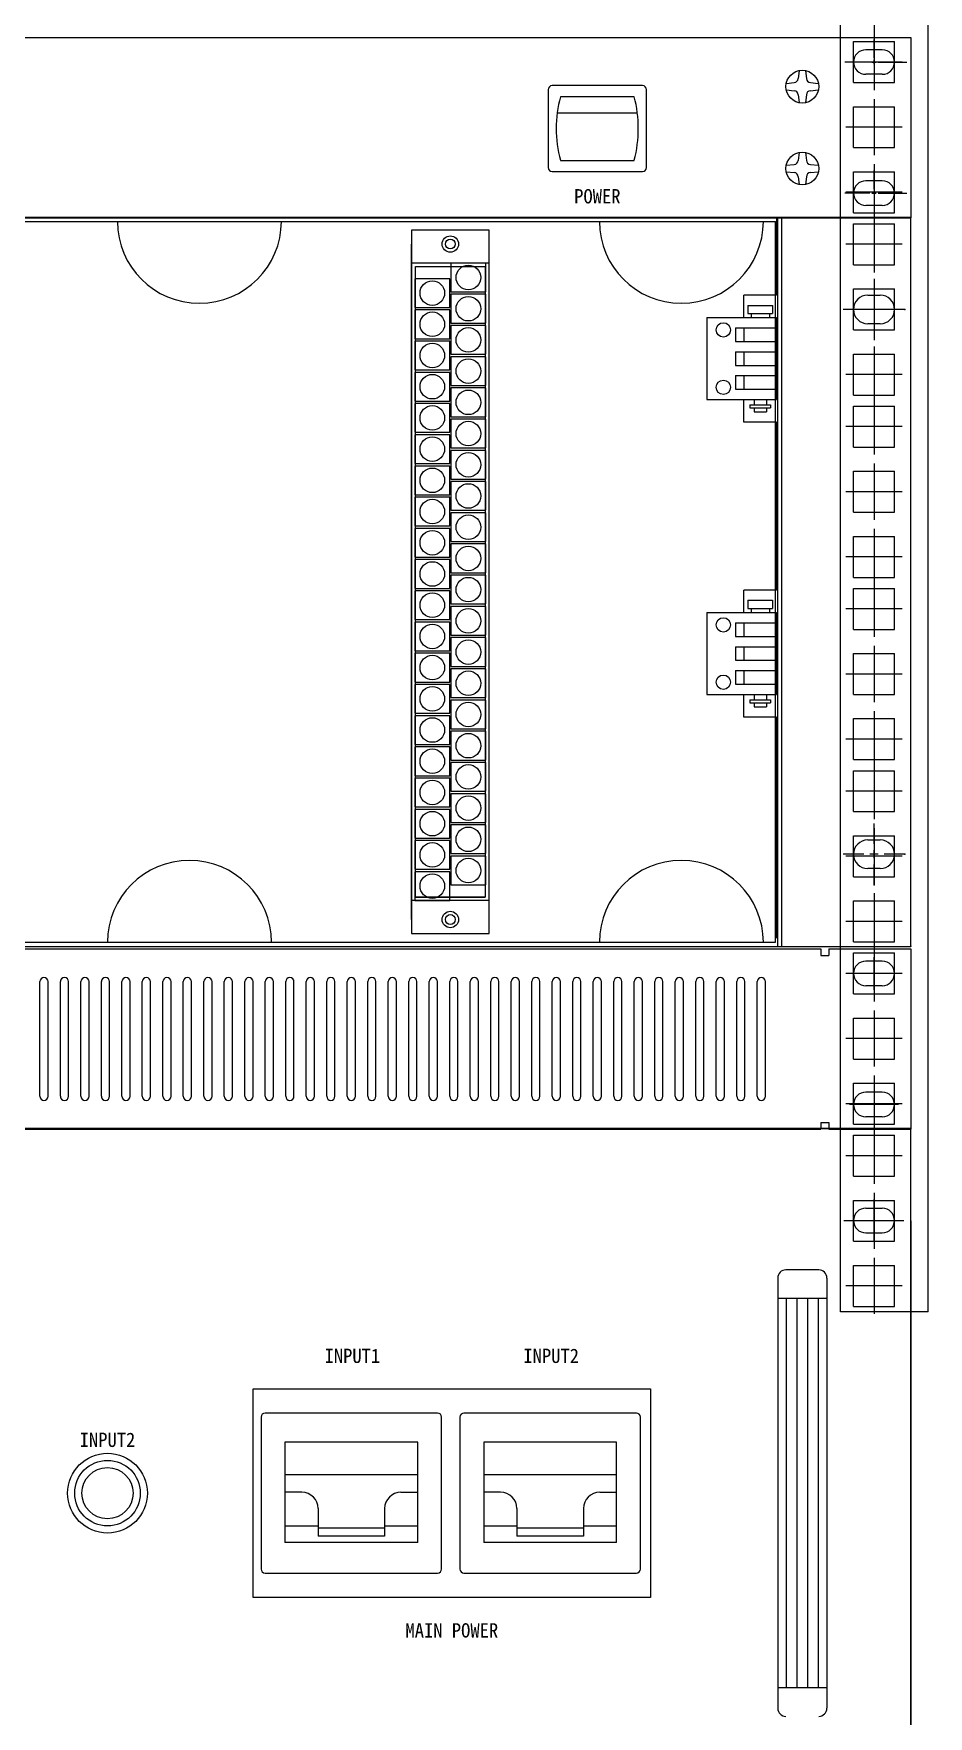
# Model space of a CAD drawing. Header units: millimetres. Extents: x 0 to 841, y 0 to 594.
# Drawn here: x 199.87 to 210.78, y 125.27 to 145.81 of the extents above; entities that cross this region are included whole.
import ezdxf
from ezdxf.enums import TextEntityAlignment as Align

# ---------------------------------------------------------------- set-up
doc = ezdxf.new("R2010")
doc.units = ezdxf.units.MM
doc.header["$LTSCALE"] = 10
doc.linetypes.add('H1', pattern=[4, 3, -1])
doc.layers.add('LINE06', color=9, linetype='Continuous')
doc.styles.get("Standard").update_dxf_attribs({"font": 'GulimChe.ttf'})

msp = doc.modelspace()

# ---------------------------------------------------------------- linework, layer by layer
at = {"layer": 'LINE06'}
for p, q in [((209.708, 130.211), (209.708, 223.661)), ((210.778, 130.211), (210.778, 223.661)), ((210.116, 146.446), (210.116, 145.761)), ((186.416, 145.768), (210.566, 145.768)), ((209.866, 145.218), (209.866, 145.718)), ((209.866, 145.718), (210.366, 145.718)), ((210.116, 145.811), (210.116, 145.126)), ((210.116, 145.519), (210.116, 145.744)), ((210.366, 145.218), (210.366, 145.718)), ((210.566, 145.768), (210.566, 143.568)), ((210.066, 145.468), (209.76, 145.468)), ((210.458, 145.468), (209.774, 145.468)), ((210.216, 145.618), (210.016, 145.618)), ((210.091, 145.468), (210.141, 145.468)), ((210.116, 145.443), (210.116, 145.493)), ((210.166, 145.468), (210.518, 145.468)), ((209.047, 145.208), (209.141, 145.218)), ((209.201, 145.362), (209.191, 145.268)), ((209.281, 145.362), (209.291, 145.268)), ((209.341, 145.218), (209.434, 145.208)), ((209.866, 145.218), (210.366, 145.218)), ((210.216, 145.318), (210.016, 145.318)), ((210.116, 145.418), (210.116, 145.193)), ((206.141, 145.131), (206.141, 144.181)), ((207.291, 145.181), (206.191, 145.181)), ((207.191, 145.043), (206.291, 145.043)), ((207.341, 144.181), (207.341, 145.131)), ((209.047, 145.128), (209.141, 145.118)), ((209.191, 145.068), (209.201, 144.975)), ((209.291, 145.068), (209.281, 144.975)), ((209.341, 145.118), (209.434, 145.128)), ((210.116, 145.016), (210.116, 144.331)), ((207.229, 144.843), (206.252, 144.843)), ((209.866, 144.423), (209.866, 144.923)), ((209.866, 144.923), (210.366, 144.923)), ((210.366, 144.423), (210.366, 144.923)), ((210.458, 144.673), (209.774, 144.673)), ((209.866, 144.423), (210.366, 144.423)), ((206.291, 144.268), (207.191, 144.268)), ((209.047, 144.208), (209.141, 144.218)), ((209.201, 144.362), (209.191, 144.268)), ((209.281, 144.362), (209.291, 144.268)), ((209.341, 144.218), (209.434, 144.208)), ((210.116, 144.221), (210.116, 143.536)), ((206.191, 144.131), (207.291, 144.131)), ((209.047, 144.128), (209.141, 144.118)), ((209.191, 144.068), (209.201, 143.975)), ((209.291, 144.068), (209.281, 143.975)), ((209.341, 144.118), (209.434, 144.128)), ((209.866, 143.628), (209.866, 144.128)), ((209.866, 144.128), (210.366, 144.128)), ((210.216, 144.018), (210.016, 144.018)), ((210.116, 143.918), (210.116, 144.143)), ((210.366, 143.628), (210.366, 144.128)), ((210.066, 143.868), (209.76, 143.868)), ((210.458, 143.878), (209.774, 143.878)), ((210.091, 143.868), (210.141, 143.868)), ((210.116, 143.893), (210.116, 143.843)), ((210.116, 143.818), (210.116, 143.593)), ((210.166, 143.868), (210.518, 143.868)), ((209.866, 143.628), (210.366, 143.628)), ((210.216, 143.718), (210.016, 143.718)), ((210.116, 143.586), (210.116, 142.901)), ((186.416, 143.573), (210.566, 143.573)), ((186.416, 143.568), (210.566, 143.568)), ((188.066, 143.523), (208.916, 143.523)), ((208.916, 134.723), (208.916, 143.523)), ((208.928, 143.573), (208.928, 142.623)), ((209.866, 142.993), (209.866, 143.493)), ((209.866, 143.493), (210.366, 143.493)), ((210.366, 142.993), (210.366, 143.493)), ((204.473, 135.001), (204.473, 143.246)), ((205.423, 135.001), (205.423, 143.246)), ((210.458, 143.243), (209.774, 143.243)), ((205.423, 143.014), (204.473, 143.014)), ((204.523, 142.973), (205.373, 142.973)), ((209.866, 142.993), (210.366, 142.993)), ((210.116, 142.823), (210.116, 142.573)), ((210.116, 142.791), (210.116, 142.106)), ((204.954, 142.663), (204.942, 142.663)), ((208.928, 142.623), (208.528, 142.623)), ((209.866, 142.198), (209.866, 142.698)), ((209.866, 142.698), (210.366, 142.698)), ((210.366, 142.198), (210.366, 142.698)), ((208.078, 142.348), (208.928, 142.348)), ((208.078, 142.348), (208.078, 141.348)), ((208.578, 142.498), (208.578, 142.398)), ((208.578, 142.498), (208.878, 142.498)), ((208.578, 142.398), (208.878, 142.398)), ((208.616, 142.398), (208.616, 142.348)), ((208.841, 142.398), (208.841, 142.348)), ((208.878, 142.498), (208.878, 142.398)), ((208.928, 142.348), (208.928, 141.348)), ((209.866, 142.448), (209.741, 142.448)), ((210.458, 142.448), (209.774, 142.448)), ((209.991, 142.448), (209.866, 142.448)), ((210.166, 142.448), (210.066, 142.448)), ((210.116, 142.498), (210.116, 142.398)), ((210.491, 142.448), (210.241, 142.448)), ((208.428, 142.223), (208.428, 142.056)), ((208.428, 142.223), (208.928, 142.223)), ((208.528, 142.223), (208.528, 142.056)), ((209.866, 142.198), (210.366, 142.198)), ((210.116, 142.323), (210.116, 142.073)), ((208.428, 142.056), (208.928, 142.056)), ((210.116, 141.996), (210.116, 141.311)), ((208.428, 141.931), (208.428, 141.765)), ((208.428, 141.931), (208.928, 141.931)), ((208.428, 141.765), (208.928, 141.765)), ((208.528, 141.931), (208.528, 141.765)), ((209.866, 141.403), (209.866, 141.903)), ((209.866, 141.903), (210.366, 141.903)), ((210.366, 141.403), (210.366, 141.903)), ((208.428, 141.64), (208.928, 141.64)), ((208.428, 141.64), (208.428, 141.473)), ((208.528, 141.64), (208.528, 141.473)), ((210.458, 141.653), (209.774, 141.653)), ((208.078, 141.348), (208.928, 141.348)), ((208.428, 141.473), (208.928, 141.473)), ((208.653, 141.348), (208.653, 141.283)), ((208.803, 141.348), (208.803, 141.283)), ((209.866, 141.403), (210.366, 141.403)), ((210.116, 141.361), (210.116, 140.676)), ((208.603, 141.283), (208.603, 141.248)), ((208.603, 141.283), (208.853, 141.283)), ((208.603, 141.248), (208.853, 141.248)), ((208.653, 141.248), (208.653, 141.198)), ((208.653, 141.198), (208.803, 141.198)), ((208.803, 141.248), (208.803, 141.198)), ((208.853, 141.283), (208.853, 141.248)), ((209.866, 140.768), (209.866, 141.268)), ((209.866, 141.268), (210.366, 141.268)), ((210.366, 140.768), (210.366, 141.268)), ((208.928, 141.073), (208.528, 141.073)), ((208.928, 141.073), (208.928, 139.023)), ((210.458, 141.018), (209.774, 141.018)), ((209.866, 140.768), (210.366, 140.768)), ((210.116, 140.566), (210.116, 139.881)), ((209.866, 139.973), (209.866, 140.473)), ((209.866, 140.473), (210.366, 140.473)), ((210.366, 139.973), (210.366, 140.473)), ((210.458, 140.223), (209.774, 140.223)), ((209.866, 139.973), (210.366, 139.973)), ((209.866, 139.178), (209.866, 139.678)), ((209.866, 139.678), (210.366, 139.678)), ((210.116, 139.771), (210.116, 139.086)), ((210.366, 139.178), (210.366, 139.678)), ((210.458, 139.428), (209.774, 139.428)), ((209.866, 139.178), (210.366, 139.178)), ((210.116, 139.136), (210.116, 138.451)), ((208.928, 139.023), (208.528, 139.023)), ((208.578, 138.898), (208.578, 138.798)), ((208.578, 138.898), (208.878, 138.898)), ((208.878, 138.898), (208.878, 138.798)), ((209.866, 138.543), (209.866, 139.043)), ((209.866, 139.043), (210.366, 139.043)), ((210.366, 138.543), (210.366, 139.043)), ((208.078, 138.748), (208.928, 138.748)), ((208.078, 138.748), (208.078, 137.748)), ((208.578, 138.798), (208.878, 138.798)), ((208.616, 138.798), (208.616, 138.748)), ((208.841, 138.798), (208.841, 138.748)), ((208.928, 138.748), (208.928, 137.748)), ((210.458, 138.793), (209.774, 138.793)), ((208.428, 138.623), (208.428, 138.456)), ((208.428, 138.623), (208.928, 138.623)), ((208.428, 138.456), (208.928, 138.456)), ((208.528, 138.623), (208.528, 138.456)), ((209.866, 138.543), (210.366, 138.543)), ((208.428, 138.331), (208.428, 138.165)), ((208.428, 138.331), (208.928, 138.331)), ((208.528, 138.331), (208.528, 138.165)), ((209.866, 137.748), (209.866, 138.248)), ((209.866, 138.248), (210.366, 138.248)), ((210.116, 138.341), (210.116, 137.656)), ((210.366, 137.748), (210.366, 138.248)), ((208.428, 138.165), (208.928, 138.165)), ((208.428, 138.04), (208.428, 137.873)), ((208.428, 138.04), (208.928, 138.04)), ((208.528, 138.04), (208.528, 137.873)), ((208.428, 137.873), (208.928, 137.873)), ((210.458, 137.998), (209.774, 137.998)), ((208.078, 137.748), (208.928, 137.748)), ((208.603, 137.683), (208.603, 137.648)), ((208.603, 137.683), (208.853, 137.683)), ((208.603, 137.648), (208.853, 137.648)), ((208.653, 137.748), (208.653, 137.683)), ((208.653, 137.648), (208.653, 137.598)), ((208.803, 137.748), (208.803, 137.683)), ((208.803, 137.648), (208.803, 137.598)), ((208.853, 137.683), (208.853, 137.648)), ((209.866, 137.748), (210.366, 137.748)), ((208.928, 137.473), (208.528, 137.473)), ((208.653, 137.598), (208.803, 137.598)), ((208.928, 137.473), (208.928, 134.773)), ((209.866, 136.953), (209.866, 137.453)), ((209.866, 137.453), (210.366, 137.453)), ((210.116, 137.546), (210.116, 136.861)), ((210.366, 136.953), (210.366, 137.453)), ((210.458, 137.203), (209.774, 137.203)), ((209.866, 136.953), (210.366, 136.953)), ((209.866, 136.318), (209.866, 136.818)), ((209.866, 136.818), (210.366, 136.818)), ((210.116, 136.911), (210.116, 136.226)), ((210.366, 136.318), (210.366, 136.818)), ((210.458, 136.568), (209.774, 136.568)), ((209.866, 136.318), (210.366, 136.318)), ((209.866, 135.523), (209.866, 136.023)), ((209.866, 136.023), (210.366, 136.023)), ((210.116, 135.923), (210.116, 136.173)), ((210.116, 136.116), (210.116, 135.431)), ((210.366, 135.523), (210.366, 136.023)), ((209.866, 135.798), (209.741, 135.798)), ((210.458, 135.773), (209.774, 135.773)), ((209.991, 135.798), (209.866, 135.798)), ((210.166, 135.798), (210.066, 135.798)), ((210.116, 135.748), (210.116, 135.848)), ((210.491, 135.798), (210.241, 135.798)), ((210.116, 135.423), (210.116, 135.673)), ((209.866, 135.523), (210.366, 135.523)), ((205.423, 135.233), (204.473, 135.233)), ((204.523, 135.273), (205.373, 135.273)), ((209.866, 134.728), (209.866, 135.228)), ((209.866, 135.228), (210.366, 135.228)), ((210.116, 135.321), (210.116, 134.636)), ((210.366, 134.728), (210.366, 135.228)), ((210.458, 134.978), (209.774, 134.978)), ((186.416, 134.673), (210.566, 134.673)), ((187.516, 134.643), (209.466, 134.643)), ((188.066, 134.723), (208.916, 134.723)), ((209.466, 134.643), (209.466, 134.563)), ((209.466, 134.563), (209.566, 134.563)), ((209.566, 134.643), (209.566, 134.563)), ((209.566, 134.643), (210.566, 134.643)), ((209.866, 134.728), (210.366, 134.728)), ((209.866, 134.093), (209.866, 134.593)), ((209.866, 134.593), (210.366, 134.593)), ((210.116, 134.686), (210.116, 134.001)), ((210.116, 134.143), (210.116, 134.543)), ((210.366, 134.093), (210.366, 134.593)), ((210.566, 134.643), (210.566, 132.443)), ((210.458, 134.343), (209.774, 134.343)), ((210.416, 134.343), (209.816, 134.343)), ((210.216, 134.493), (210.016, 134.493)), ((199.941, 132.843), (199.941, 134.243)), ((200.041, 132.843), (200.041, 134.243)), ((200.191, 132.843), (200.191, 134.243)), ((200.291, 132.843), (200.291, 134.243)), ((200.441, 132.843), (200.441, 134.243)), ((200.541, 132.843), (200.541, 134.243)), ((200.691, 132.843), (200.691, 134.243)), ((200.791, 132.843), (200.791, 134.243)), ((200.941, 132.843), (200.941, 134.243)), ((201.041, 132.843), (201.041, 134.243)), ((201.191, 132.843), (201.191, 134.243)), ((201.291, 132.843), (201.291, 134.243)), ((201.441, 132.843), (201.441, 134.243)), ((201.541, 132.843), (201.541, 134.243)), ((201.691, 132.843), (201.691, 134.243)), ((201.791, 132.843), (201.791, 134.243)), ((201.941, 132.843), (201.941, 134.243)), ((202.041, 132.843), (202.041, 134.243)), ((202.191, 132.843), (202.191, 134.243)), ((202.291, 132.843), (202.291, 134.243)), ((202.441, 132.843), (202.441, 134.243)), ((202.541, 132.843), (202.541, 134.243)), ((202.691, 132.843), (202.691, 134.243)), ((202.791, 132.843), (202.791, 134.243)), ((202.941, 132.843), (202.941, 134.243)), ((203.041, 132.843), (203.041, 134.243)), ((203.191, 132.843), (203.191, 134.243)), ((203.291, 132.843), (203.291, 134.243)), ((203.441, 132.843), (203.441, 134.243)), ((203.541, 132.843), (203.541, 134.243)), ((203.691, 132.843), (203.691, 134.243)), ((203.791, 132.843), (203.791, 134.243)), ((203.941, 132.843), (203.941, 134.243)), ((204.041, 132.843), (204.041, 134.243)), ((204.191, 132.843), (204.191, 134.243)), ((204.291, 132.843), (204.291, 134.243)), ((204.441, 132.843), (204.441, 134.243)), ((204.541, 132.843), (204.541, 134.243)), ((204.691, 132.843), (204.691, 134.243)), ((204.791, 132.843), (204.791, 134.243)), ((204.941, 132.843), (204.941, 134.243)), ((205.041, 132.843), (205.041, 134.243)), ((205.191, 132.843), (205.191, 134.243)), ((205.291, 132.843), (205.291, 134.243)), ((205.441, 132.843), (205.441, 134.243)), ((205.541, 132.843), (205.541, 134.243)), ((205.691, 132.843), (205.691, 134.243)), ((205.791, 132.843), (205.791, 134.243)), ((205.941, 132.843), (205.941, 134.243)), ((206.041, 132.843), (206.041, 134.243)), ((206.191, 132.843), (206.191, 134.243)), ((206.291, 132.843), (206.291, 134.243)), ((206.441, 132.843), (206.441, 134.243)), ((206.541, 132.843), (206.541, 134.243)), ((206.691, 132.843), (206.691, 134.243)), ((206.791, 132.843), (206.791, 134.243)), ((206.941, 132.843), (206.941, 134.243)), ((207.041, 132.843), (207.041, 134.243)), ((207.191, 132.843), (207.191, 134.243)), ((207.291, 132.843), (207.291, 134.243)), ((207.441, 132.843), (207.441, 134.243)), ((207.541, 132.843), (207.541, 134.243)), ((207.691, 132.843), (207.691, 134.243)), ((207.791, 132.843), (207.791, 134.243)), ((207.941, 132.843), (207.941, 134.243)), ((208.041, 132.843), (208.041, 134.243)), ((208.191, 132.843), (208.191, 134.243)), ((208.291, 132.843), (208.291, 134.243)), ((208.441, 132.843), (208.441, 134.243)), ((208.541, 132.843), (208.541, 134.243)), ((208.691, 132.843), (208.691, 134.243)), ((208.791, 132.843), (208.791, 134.243)), ((210.216, 134.193), (210.016, 134.193)), ((209.866, 134.093), (210.366, 134.093)), ((209.866, 133.298), (209.866, 133.798)), ((209.866, 133.798), (210.366, 133.798)), ((210.116, 133.891), (210.116, 133.206)), ((210.366, 133.298), (210.366, 133.798)), ((210.458, 133.548), (209.774, 133.548)), ((209.866, 133.298), (210.366, 133.298)), ((209.866, 132.503), (209.866, 133.003)), ((209.866, 133.003), (210.366, 133.003)), ((210.116, 133.096), (210.116, 132.411)), ((210.116, 132.943), (210.116, 132.543)), ((210.366, 132.503), (210.366, 133.003)), ((210.458, 132.753), (209.774, 132.753)), ((210.416, 132.743), (209.816, 132.743)), ((210.216, 132.893), (210.016, 132.893)), ((209.466, 132.523), (209.466, 132.443)), ((209.466, 132.523), (209.566, 132.523)), ((209.566, 132.523), (209.566, 132.443)), ((209.866, 132.503), (210.366, 132.503)), ((210.216, 132.593), (210.016, 132.593)), ((210.566, 132.449), (186.416, 132.449)), ((186.416, 132.449), (210.566, 132.449)), ((187.516, 132.443), (209.466, 132.443)), ((209.566, 132.443), (210.566, 132.443)), ((209.866, 131.868), (209.866, 132.368)), ((209.866, 132.368), (210.366, 132.368)), ((210.116, 132.461), (210.116, 131.776)), ((210.366, 131.868), (210.366, 132.368)), ((210.566, 123.549), (210.566, 132.449)), ((210.458, 132.118), (209.774, 132.118)), ((209.866, 131.868), (210.366, 131.868)), ((210.116, 131.666), (210.116, 130.981)), ((209.866, 131.073), (209.866, 131.573)), ((209.866, 131.573), (210.366, 131.573)), ((210.016, 131.477), (210.216, 131.477)), ((210.116, 131.066), (210.116, 131.583)), ((210.366, 131.073), (210.366, 131.573)), ((209.747, 131.327), (210.478, 131.327)), ((210.458, 131.323), (209.774, 131.323)), ((210.566, 131.324), (210.566, 124.674)), ((209.866, 131.073), (210.366, 131.073)), ((210.016, 131.177), (210.216, 131.177)), ((210.116, 130.871), (210.116, 130.186)), ((209.441, 130.724), (209.041, 130.724)), ((209.866, 130.278), (209.866, 130.778)), ((209.866, 130.778), (210.366, 130.778)), ((210.366, 130.278), (210.366, 130.778)), ((208.941, 130.624), (208.941, 125.374)), ((209.541, 130.624), (209.541, 125.374)), ((210.458, 130.528), (209.774, 130.528)), ((209.541, 130.374), (208.941, 130.374)), ((209.046, 130.374), (209.046, 125.624)), ((209.176, 130.374), (209.176, 125.624)), ((209.306, 130.374), (209.306, 125.624)), ((209.436, 130.374), (209.436, 125.624)), ((209.866, 130.278), (210.366, 130.278)), ((210.778, 130.211), (209.708, 130.211)), ((202.541, 126.724), (202.541, 129.274)), ((202.541, 129.274), (207.391, 129.274)), ((207.391, 129.274), (207.391, 126.724)), ((202.639, 128.926), (202.639, 127.073)), ((204.792, 128.976), (202.689, 128.976)), ((204.842, 127.073), (204.842, 128.926)), ((205.064, 128.926), (205.064, 127.073)), ((207.217, 128.976), (205.114, 128.976)), ((207.267, 127.073), (207.267, 128.926)), ((204.55, 128.622), (202.931, 128.622)), ((202.931, 128.622), (202.931, 127.572)), ((204.55, 127.572), (204.55, 128.622)), ((206.975, 128.622), (205.356, 128.622)), ((205.356, 128.622), (205.356, 127.572)), ((206.975, 127.572), (206.975, 128.622)), ((202.931, 128.447), (202.931, 127.397)), ((204.55, 127.397), (204.55, 128.447)), ((205.356, 128.447), (205.356, 127.397)), ((206.975, 127.397), (206.975, 128.447)), ((204.55, 128.222), (202.931, 128.222)), ((206.975, 128.222), (205.356, 128.222)), ((203.136, 128.01), (202.931, 128.01)), ((204.346, 128.01), (204.55, 128.01)), ((205.561, 128.01), (205.356, 128.01)), ((206.771, 128.01), (206.975, 128.01)), ((203.336, 127.81), (203.336, 127.472)), ((204.146, 127.81), (204.146, 127.472)), ((205.761, 127.81), (205.761, 127.472)), ((206.571, 127.81), (206.571, 127.472)), ((203.336, 127.597), (202.931, 127.597)), ((204.146, 127.572), (203.336, 127.572)), ((204.55, 127.597), (204.146, 127.597)), ((205.761, 127.597), (205.356, 127.597)), ((206.571, 127.572), (205.761, 127.572)), ((206.975, 127.597), (206.571, 127.597)), ((204.55, 127.397), (202.931, 127.397)), ((204.146, 127.472), (203.336, 127.472)), ((206.975, 127.397), (205.356, 127.397)), ((206.571, 127.472), (205.761, 127.472)), ((202.689, 127.023), (204.792, 127.023)), ((205.114, 127.023), (207.217, 127.023)), ((207.391, 126.724), (202.541, 126.724)), ((209.541, 125.624), (208.941, 125.624))]:
    msp.add_line(p, q, dxfattribs=at)
at = {"layer": 'LINE06', "linetype": 'Continuous'}
for p, q in [((208.941, 134.674), (208.941, 143.573)), ((210.566, 134.673), (210.566, 143.573)), ((208.528, 142.348), (208.528, 142.623)), ((208.928, 142.623), (208.528, 142.623)), ((210.041, 142.623), (210.191, 142.623)), ((210.191, 142.273), (210.041, 142.273)), ((208.528, 141.073), (208.528, 141.348)), ((208.928, 141.073), (208.528, 141.073)), ((208.528, 138.748), (208.528, 139.023)), ((208.528, 137.473), (208.528, 137.748)), ((210.041, 135.973), (210.191, 135.973)), ((210.191, 135.623), (210.041, 135.623))]:
    msp.add_line(p, q, dxfattribs=at)
at = {"layer": 'LINE06', "linetype": 'H1'}
msp.add_line((208.991, 134.674), (208.991, 143.573), dxfattribs=at)
at = {"layer": 'LINE06'}
for points in [[(204.473, 134.831), (205.423, 134.831), (205.423, 143.416), (204.473, 143.416)], [(204.523, 142.973), (205.373, 142.973), (205.373, 135.273), (204.523, 135.273)], [(205.382, 142.663), (205.382, 143.014), (204.954, 143.014), (204.954, 142.663)], [(204.942, 142.472), (204.942, 142.823), (204.514, 142.823), (204.514, 142.472)], [(205.382, 142.282), (205.382, 142.633), (204.954, 142.633), (204.954, 142.282)], [(204.942, 142.091), (204.942, 142.442), (204.514, 142.442), (204.514, 142.091)], [(205.382, 141.901), (205.382, 142.252), (204.954, 142.252), (204.954, 141.901)], [(204.942, 141.71), (204.942, 142.061), (204.514, 142.061), (204.514, 141.71)], [(205.382, 141.52), (205.382, 141.871), (204.954, 141.871), (204.954, 141.52)], [(204.942, 141.329), (204.942, 141.68), (204.514, 141.68), (204.514, 141.329)], [(205.382, 141.139), (205.382, 141.49), (204.954, 141.49), (204.954, 141.139)], [(204.942, 140.948), (204.942, 141.299), (204.514, 141.299), (204.514, 140.948)], [(204.942, 140.567), (204.942, 140.918), (204.514, 140.918), (204.514, 140.567)], [(205.382, 140.758), (205.382, 141.109), (204.954, 141.109), (204.954, 140.758)], [(205.382, 140.377), (205.382, 140.728), (204.954, 140.728), (204.954, 140.377)], [(204.942, 140.186), (204.942, 140.537), (204.514, 140.537), (204.514, 140.186)], [(205.382, 139.996), (205.382, 140.347), (204.954, 140.347), (204.954, 139.996)], [(204.942, 139.805), (204.942, 140.156), (204.514, 140.156), (204.514, 139.805)], [(205.382, 139.615), (205.382, 139.966), (204.954, 139.966), (204.954, 139.615)], [(204.942, 139.424), (204.942, 139.775), (204.514, 139.775), (204.514, 139.424)], [(205.382, 139.234), (205.382, 139.585), (204.954, 139.585), (204.954, 139.234)], [(204.942, 139.043), (204.942, 139.394), (204.514, 139.394), (204.514, 139.043)], [(205.382, 138.853), (205.382, 139.204), (204.954, 139.204), (204.954, 138.853)], [(204.942, 138.662), (204.942, 139.013), (204.514, 139.013), (204.514, 138.662)], [(205.382, 138.472), (205.382, 138.823), (204.954, 138.823), (204.954, 138.472)], [(204.942, 138.281), (204.942, 138.632), (204.514, 138.632), (204.514, 138.281)], [(205.382, 138.091), (205.382, 138.442), (204.954, 138.442), (204.954, 138.091)], [(204.942, 137.9), (204.942, 138.251), (204.514, 138.251), (204.514, 137.9)], [(205.382, 137.71), (205.382, 138.061), (204.954, 138.061), (204.954, 137.71)], [(204.942, 137.519), (204.942, 137.87), (204.514, 137.87), (204.514, 137.519)], [(205.382, 137.329), (205.382, 137.68), (204.954, 137.68), (204.954, 137.329)], [(204.942, 137.138), (204.942, 137.489), (204.514, 137.489), (204.514, 137.138)], [(205.382, 136.948), (205.382, 137.299), (204.954, 137.299), (204.954, 136.948)], [(204.942, 136.757), (204.942, 137.108), (204.514, 137.108), (204.514, 136.757)], [(205.382, 136.567), (205.382, 136.918), (204.954, 136.918), (204.954, 136.567)], [(204.942, 136.376), (204.942, 136.727), (204.514, 136.727), (204.514, 136.376)], [(205.382, 136.186), (205.382, 136.537), (204.954, 136.537), (204.954, 136.186)], [(204.942, 135.995), (204.942, 136.346), (204.514, 136.346), (204.514, 135.995)], [(205.382, 135.805), (205.382, 136.156), (204.954, 136.156), (204.954, 135.805)], [(204.942, 135.614), (204.942, 135.965), (204.514, 135.965), (204.514, 135.614)], [(205.382, 135.424), (205.382, 135.775), (204.954, 135.775), (204.954, 135.424)], [(204.942, 135.233), (204.942, 135.584), (204.514, 135.584), (204.514, 135.233)]]:
    msp.add_lwpolyline(points, close=True, dxfattribs=at)
for centre, radius in [((209.241, 145.168), 0.2), ((209.241, 144.168), 0.2), ((204.948, 143.246), 0.1), ((204.948, 143.246), 0.06), ((205.168, 142.838), 0.15), ((204.728, 142.648), 0.15), ((205.168, 142.457), 0.15), ((204.728, 142.267), 0.15), ((205.168, 142.076), 0.15), ((208.278, 142.198), 0.0875), ((204.728, 141.886), 0.15), ((205.168, 141.695), 0.15), ((204.728, 141.505), 0.15), ((208.278, 141.498), 0.0875), ((205.168, 141.314), 0.15), ((204.728, 141.124), 0.15), ((205.168, 140.933), 0.15), ((204.728, 140.743), 0.15), ((205.168, 140.552), 0.15), ((204.728, 140.362), 0.15), ((205.168, 140.171), 0.15), ((204.728, 139.981), 0.15), ((205.168, 139.79), 0.15), ((204.728, 139.6), 0.15), ((205.168, 139.409), 0.15), ((204.728, 139.219), 0.15), ((205.168, 139.028), 0.15), ((204.728, 138.838), 0.15), ((205.168, 138.647), 0.15), ((208.278, 138.598), 0.0875), ((204.728, 138.457), 0.15), ((205.168, 138.266), 0.15), ((204.728, 138.076), 0.15), ((205.168, 137.885), 0.15), ((204.728, 137.695), 0.15), ((208.278, 137.898), 0.0875), ((205.168, 137.504), 0.15), ((204.728, 137.314), 0.15), ((205.168, 137.123), 0.15), ((204.728, 136.933), 0.15), ((205.168, 136.742), 0.15), ((204.728, 136.552), 0.15), ((205.168, 136.361), 0.15), ((204.728, 136.171), 0.15), ((205.168, 135.98), 0.15), ((204.728, 135.79), 0.15), ((205.168, 135.599), 0.15), ((204.728, 135.409), 0.15), ((204.948, 135.001), 0.1), ((204.948, 135.001), 0.06), ((200.766, 127.999), 0.487), ((200.766, 127.999), 0.4), ((200.766, 127.999), 0.312)]:
    msp.add_circle(centre, radius, dxfattribs=at)
for centre, radius, start, end in [((210.016, 145.468), 0.15, 90, 270), ((210.216, 145.468), 0.15, 270, 90), ((209.141, 145.268), 0.05, 270, 0), ((209.341, 145.268), 0.05, 180, 270), ((206.191, 145.131), 0.05, 90, 180), ((207.767, 144.656), 1.527, 165.2952, 194.7048), ((205.714, 144.656), 1.527, 345.2952, 14.7048), ((207.291, 145.131), 0.05, 0, 90), ((209.141, 145.068), 0.05, 0, 90), ((209.341, 145.068), 0.05, 90, 180), ((209.141, 144.268), 0.05, 270, 0), ((209.341, 144.268), 0.05, 180, 270), ((206.191, 144.181), 0.05, 180, 270), ((207.291, 144.181), 0.05, 270, 0), ((209.141, 144.068), 0.05, 0, 90), ((209.341, 144.068), 0.05, 90, 180), ((210.016, 143.868), 0.15, 90, 270), ((210.216, 143.868), 0.15, 270, 90), ((201.887, 143.523), 1, 180, 0), ((207.766, 143.523), 1, 180, 0), ((201.766, 134.723), 1, 0, 180), ((207.766, 134.723), 1, 0, 180), ((210.016, 134.343), 0.15, 90, 270), ((210.216, 134.343), 0.15, 270, 90), ((199.991, 134.243), 0.05, 0, 180), ((200.241, 134.243), 0.05, 0, 180), ((200.491, 134.243), 0.05, 0, 180), ((200.741, 134.243), 0.05, 0, 180), ((200.991, 134.243), 0.05, 0, 180), ((201.241, 134.243), 0.05, 0, 180), ((201.491, 134.243), 0.05, 0, 180), ((201.741, 134.243), 0.05, 0, 180), ((201.991, 134.243), 0.05, 0, 180), ((202.241, 134.243), 0.05, 0, 180), ((202.491, 134.243), 0.05, 0, 180), ((202.741, 134.243), 0.05, 0, 180), ((202.991, 134.243), 0.05, 0, 180), ((203.241, 134.243), 0.05, 0, 180), ((203.491, 134.243), 0.05, 0, 180), ((203.741, 134.243), 0.05, 0, 180), ((203.991, 134.243), 0.05, 0, 180), ((204.241, 134.243), 0.05, 0, 180), ((204.491, 134.243), 0.05, 0, 180), ((204.741, 134.243), 0.05, 0, 180), ((204.991, 134.243), 0.05, 0, 180), ((205.241, 134.243), 0.05, 0, 180), ((205.491, 134.243), 0.05, 0, 180), ((205.741, 134.243), 0.05, 0, 180), ((205.991, 134.243), 0.05, 0, 180), ((206.241, 134.243), 0.05, 0, 180), ((206.491, 134.243), 0.05, 0, 180), ((206.741, 134.243), 0.05, 0, 180), ((206.991, 134.243), 0.05, 0, 180), ((207.241, 134.243), 0.05, 0, 180), ((207.491, 134.243), 0.05, 0, 180), ((207.741, 134.243), 0.05, 0, 180), ((207.991, 134.243), 0.05, 0, 180), ((208.241, 134.243), 0.05, 0, 180), ((208.491, 134.243), 0.05, 0, 180), ((208.741, 134.243), 0.05, 0, 180), ((199.991, 132.843), 0.05, 180, 0), ((200.241, 132.843), 0.05, 180, 0), ((200.491, 132.843), 0.05, 180, 0), ((200.741, 132.843), 0.05, 180, 0), ((200.991, 132.843), 0.05, 180, 0), ((201.241, 132.843), 0.05, 180, 0), ((201.491, 132.843), 0.05, 180, 0), ((201.741, 132.843), 0.05, 180, 0), ((201.991, 132.843), 0.05, 180, 0), ((202.241, 132.843), 0.05, 180, 0), ((202.491, 132.843), 0.05, 180, 0), ((202.741, 132.843), 0.05, 180, 0), ((202.991, 132.843), 0.05, 180, 0), ((203.241, 132.843), 0.05, 180, 0), ((203.491, 132.843), 0.05, 180, 0), ((203.741, 132.843), 0.05, 180, 0), ((203.991, 132.843), 0.05, 180, 0), ((204.241, 132.843), 0.05, 180, 0), ((204.491, 132.843), 0.05, 180, 0), ((204.741, 132.843), 0.05, 180, 0), ((204.991, 132.843), 0.05, 180, 0), ((205.241, 132.843), 0.05, 180, 0), ((205.491, 132.843), 0.05, 180, 0), ((205.741, 132.843), 0.05, 180, 0), ((205.991, 132.843), 0.05, 180, 0), ((206.241, 132.843), 0.05, 180, 0), ((206.491, 132.843), 0.05, 180, 0), ((206.741, 132.843), 0.05, 180, 0), ((206.991, 132.843), 0.05, 180, 0), ((207.241, 132.843), 0.05, 180, 0), ((207.491, 132.843), 0.05, 180, 0), ((207.741, 132.843), 0.05, 180, 0), ((207.991, 132.843), 0.05, 180, 0), ((208.241, 132.843), 0.05, 180, 0), ((208.491, 132.843), 0.05, 180, 0), ((208.741, 132.843), 0.05, 180, 0), ((210.016, 132.743), 0.15, 90, 270), ((210.216, 132.743), 0.15, 270, 90), ((210.016, 131.327), 0.15, 90, 270), ((210.216, 131.327), 0.15, 270, 90), ((209.041, 130.624), 0.1, 90, 180), ((209.441, 130.624), 0.1, 0, 90), ((202.689, 128.926), 0.05, 90, 180), ((204.792, 128.926), 0.05, 0, 90), ((205.114, 128.926), 0.05, 90, 180), ((207.217, 128.926), 0.05, 0, 90), ((203.136, 127.81), 0.2, 0, 90), ((204.346, 127.81), 0.2, 90, 180), ((205.561, 127.81), 0.2, 0, 90), ((206.771, 127.81), 0.2, 90, 180), ((202.689, 127.073), 0.05, 180, 270), ((204.792, 127.073), 0.05, 270, 0), ((205.114, 127.073), 0.05, 180, 270), ((207.217, 127.073), 0.05, 270, 0), ((209.041, 125.374), 0.1, 180, 270), ((209.441, 125.374), 0.1, 270, 0)]:
    msp.add_arc(centre, radius, start, end, dxfattribs=at)
at = {"layer": 'LINE06', "linetype": 'Continuous'}
for centre, start, end in [((210.041, 142.448), 90, 270), ((210.191, 142.448), 270, 90), ((210.041, 135.798), 90, 270), ((210.191, 135.798), 270, 90)]:
    msp.add_arc(centre, 0.175, start, end, dxfattribs=at)
at = {"layer": 'LINE06', "linetype": 'ByBlock'}
for p in [(210.566, 143.573), (210.491, 142.448), (210.491, 135.798), (210.116, 135.423), (210.566, 134.674), (210.566, 134.674)]:
    msp.add_point(p, dxfattribs=at)

# ---------------------------------------------------------------- texts
at = {"layer": 'LINE06'}
msp.add_text('POWER', height=0.175, dxfattribs=at).set_placement((206.741, 143.83), align=Align.MIDDLE_CENTER)
for s, height, p in [('INPUT1', 0.1745, (203.753, 129.674)), ('INPUT2', 0.175, (206.178, 129.674)), ('INPUT2', 0.175, (200.766, 128.649)), ('MAIN POWER', 0.175, (204.966, 126.324))]:
    msp.add_text(s, height=height, dxfattribs=at).set_placement(p, align=Align.MIDDLE)

doc.saveas('drawing.dxf')
